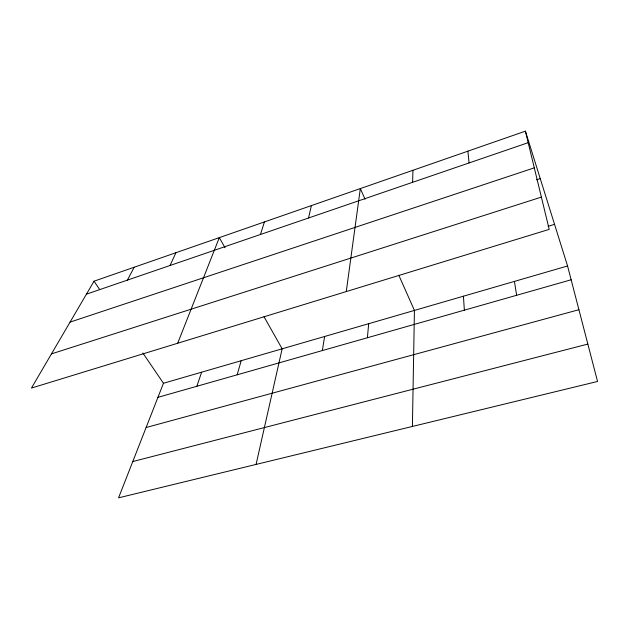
<?xml version="1.0" encoding="UTF-8"?>
<svg xmlns="http://www.w3.org/2000/svg" width="629" height="629" viewBox="0 0 629 629"><rect width="100%" height="100%" fill="white"/><g stroke="black" fill="none" stroke-linecap="round" stroke-linejoin="round"><path stroke-width="0.94" d="M412.404 426.446L414.432 310.419L398.825 275.274M412.616 182.308L412.931 170.278M367.391 337.749L368.688 323.699M346.272 291.573L360.331 188.574L365.072 199.251M322.347 350.565L324.619 336.484M256.074 464.43L282.146 348.812L264.023 316.741M308.524 218.004L311.402 205.597M237.164 374.805L241.182 360.708M260.453 234.491L264.432 221.927M196.846 386.277L201.642 372.179M567.562 265.973L163.454 383.265L118.559 497.838L597.55 381.465L567.562 265.973L525.404 131.162L94.02 281.202L31.45 388.069L549.203 229.373L525.404 131.162M177.685 343.245L219.317 237.62L225.04 247.755M170.003 265.509L175.939 252.709M127.404 280.117L134.205 267.223M86.425 294.168L528.187 142.673M70.063 322.111L534.296 167.849M536.506 179.823L540.24 178.597M51.468 353.883L541.388 197.105M548.071 226.33L554.542 224.341M157.934 397.347L571.148 279.771M146.109 427.523L578.916 309.712M132.774 461.552L587.84 344.079M94.02 281.202L99.516 289.285M142.862 352.995L163.454 383.265M514.428 281.391L516.629 295.284M467.897 151.157L469.069 162.942M463.431 296.196L464.359 310.152"/></g></svg>
